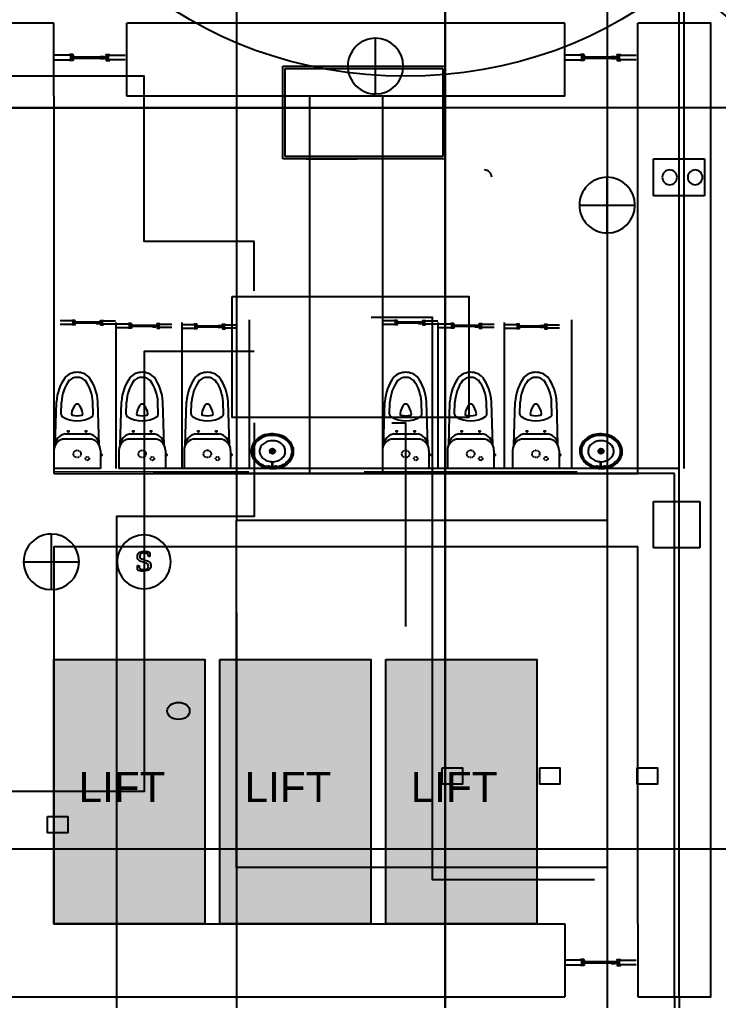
# Model space of a CAD drawing. Header units: millimetres. Extents: x 154 to 2591, y 114 to 4220.
# Drawn here: x 376.7 to 520.3, y 365.3 to 566.8 of the extents above; entities that cross this region are included whole.
import ezdxf

# ---------------------------------------------------------------- set-up
doc = ezdxf.new("R2010")
doc.units = ezdxf.units.MM
doc.header["$MEASUREMENT"] = 0
doc.linetypes.add('HIDDEN', pattern=[0.375, 0.25, -0.125])
for name, color, linetype in [('electrical', 120, 'Continuous'), ('external wall', 1, 'Continuous'), ('furnishimng', 3, 'Continuous'), ('glass', 3, 'Continuous'), ('lift', 118, 'Continuous'), ('plumbing', 203, 'Continuous')]:
    doc.layers.add(name, color=color, linetype=linetype)
doc.layers.add('network', color=7, linetype='Continuous', true_color=0x3a6fa0)
doc.styles.add('PDF DejaVuSerif', font='arial.ttf')

# ---------------------------------------------------------------- blocks, each defined once
blk = doc.blocks.new('Faucet - Bathroom top')
for p, q in [((-4.107, 0.125), (-4.375, 0.125)), ((-3.75, 0.4788), (-3.75, 0.75)), ((-3.5, 0.482), (-3.5, 0.75)), ((-3.1461, 0.125), (-2.875, 0.125)), ((3.143, 0.125), (2.875, 0.125)), ((3.5, 0.4788), (3.5, 0.75)), ((3.75, 0.482), (3.75, 0.75)), ((4.1039, 0.125), (4.375, 0.125)), ((-4.1039, -0.125), (-4.375, -0.125)), ((-3.75, -0.4821), (-3.75, -0.75)), ((-3.5, -0.4789), (-3.5, -0.75)), ((-3.143, -0.125), (-2.875, -0.125)), ((-0.5, -0.8639), (-0.5, -4.5)), ((0.5, -4.5), (0.5, -0.8631)), ((3.1461, -0.125), (2.875, -0.125)), ((3.5, -0.4821), (3.5, -0.75)), ((3.75, -0.4789), (3.75, -0.75)), ((4.107, -0.125), (4.375, -0.125))]:
    blk.add_line(p, q)
for centre, radius in [((-3.625, 0), 1.375), ((-4.625, 0), 0.2795), ((-3.625, 0), 0.5), ((-3.625, 1), 0.2795), ((-2.625, 0), 0.2795), ((0, 0), 0.5), ((3.625, 0), 1.375), ((2.625, 0), 0.2795), ((3.625, 0), 0.5), ((3.625, 1), 0.2795), ((4.625, 0), 0.2795), ((-3.625, -1), 0.2795), ((3.625, -1), 0.2795)]:
    blk.add_circle(centre, radius)
for centre, radius, start, end in [((-3.625, 0), 1, 105.2407, 164.2093), ((-3.625, 0), 1, 16.44125, 74.07887), ((0, 0), 1.5, 289.6514, 250.3603), ((0, 0), 1, 300.3431, 239.7554), ((3.625, 0), 1, 106.12, 164.0884), ((3.625, 0), 1, 16.23422, 73.90469), ((-3.625, 0), 1, 196.2342, 253.9047), ((-3.625, 0), 1, 286.12, 344.0884), ((0, -4.5), 0.5, 180, 0), ((3.625, 0), 1, 196.4413, 254.0789), ((3.625, 0), 1, 285.2407, 344.2093)]:
    blk.add_arc(centre, radius, start, end)
blk = doc.blocks.new('Sink - Oval top')
for p, q in [((-1, 0), (1, 0)), ((0, 1), (0, -1))]:
    blk.add_line(p, q)
at = {"linetype": 'Continuous'}
for points in [[(-12.23, 0.39, 0.117634), (-11.46, -3.36, 0.104469), (-8.88, -6.8, 0.090016), (-5.08, -9.07, 0.08192), (-0.32, -10.02, 0.08192), (4.49, -9.38, 0.090016), (8.42, -7.36, 0.104469), (11.22, -4.09, 0.117634), (12.23, -0.39, 0.117634), (11.46, 3.36, 0.104469), (8.88, 6.8, 0.090016), (5.08, 9.07, 0.08192), (0.32, 10.02, 0.08192), (-4.49, 9.38, 0.090016), (-8.42, 7.36, 0.104469), (-11.22, 4.09, 0.117634)], [(-11.29, 0.16, 0.118622), (-10.52, -3.25, 0.104678), (-8.07, -6.36, 0.089562), (-4.54, -8.37, 0.081185), (-0.13, -9.15, 0.081185), (4.3, -8.49, 0.089562), (7.89, -6.58, 0.104678), (10.42, -3.55, 0.118622), (11.29, -0.16, 0.118622), (10.52, 3.25, 0.104678), (8.07, 6.36, 0.089562), (4.54, 8.37, 0.081185), (0.13, 9.15, 0.081185), (-4.3, 8.49, 0.089562), (-7.89, 6.58, 0.104678), (-10.42, 3.55, 0.118622)], [(-7.42, 0.08, 0.118283), (-6.91, -2.17, 0.104607), (-5.29, -4.21, 0.089718), (-2.97, -5.53, 0.081436), (-0.07, -6.04, 0.081436), (2.84, -5.59, 0.089718), (5.2, -4.33, 0.104607), (6.86, -2.32, 0.118283), (7.42, -0.08, 0.118283), (6.91, 2.17, 0.104607), (5.29, 4.21, 0.089718), (2.97, 5.53, 0.081436), (0.07, 6.04, 0.081436), (-2.84, 5.59, 0.089718), (-5.2, 4.33, 0.104607), (-6.86, 2.32, 0.118283)]]:
    blk.add_lwpolyline(points, format="xyb", close=True, dxfattribs=at)
for radius in [1.5, 1]:
    blk.add_circle((0, 0), radius)

msp = doc.modelspace()

# ---------------------------------------------------------------- linework, layer by layer
for p, q in [((383.98, 479.39), (384.24, 488.28)), ((385.2, 485.72), (385.27, 488.25)), ((391.81, 485.72), (391.74, 488.25)), ((393.03, 479.39), (392.78, 488.28)), ((397.34, 479.39), (397.6, 488.28)), ((398.56, 485.72), (398.63, 488.25)), ((405.17, 485.72), (405.1, 488.25)), ((406.39, 479.39), (406.13, 488.28)), ((410.73, 479.39), (410.99, 488.28)), ((411.95, 485.72), (412.02, 488.25)), ((418.56, 485.72), (418.49, 488.25)), ((419.78, 479.39), (419.53, 488.28)), ((451.48, 479.39), (451.74, 488.28)), ((452.7, 485.72), (452.77, 488.25)), ((459.31, 485.72), (459.24, 488.25)), ((460.53, 479.39), (460.28, 488.28)), ((464.84, 479.39), (465.1, 488.28)), ((466.06, 485.72), (466.13, 488.25)), ((472.67, 485.72), (472.6, 488.25)), ((473.89, 479.39), (473.63, 488.28)), ((478.23, 479.39), (478.49, 488.28)), ((479.45, 485.72), (479.52, 488.25)), ((486.06, 485.72), (485.99, 488.25)), ((487.28, 479.39), (487.03, 488.28)), ((390.96, 481.68), (386.05, 481.68)), ((404.32, 481.68), (399.41, 481.68)), ((417.71, 481.68), (412.8, 481.68)), ((458.46, 481.68), (453.55, 481.68)), ((471.82, 481.68), (466.91, 481.68)), ((485.21, 481.68), (480.3, 481.68)), ((390.96, 480.65), (386.05, 480.65)), ((404.32, 480.65), (399.41, 480.65)), ((417.71, 480.65), (412.8, 480.65)), ((458.46, 480.65), (453.55, 480.65)), ((471.82, 480.65), (466.91, 480.65)), ((485.21, 480.65), (480.3, 480.65)), ((383.72, 478.32), (383.72, 474.57)), ((393.29, 478.32), (393.29, 474.57)), ((393.29, 477.65), (393.42, 477.65)), ((393.42, 477.65), (393.42, 477.13)), ((393.42, 477.52), (393.55, 477.52)), ((393.55, 477.52), (393.55, 477.26)), ((397.08, 478.32), (397.08, 474.57)), ((406.65, 478.32), (406.65, 474.57)), ((406.65, 477.65), (406.78, 477.65)), ((406.78, 477.65), (406.78, 477.13)), ((406.78, 477.52), (406.91, 477.52)), ((406.91, 477.52), (406.91, 477.26)), ((410.47, 478.32), (410.47, 474.57)), ((420.04, 478.32), (420.04, 474.57)), ((420.04, 477.65), (420.17, 477.65)), ((420.17, 477.65), (420.17, 477.13)), ((420.17, 477.52), (420.3, 477.52)), ((420.3, 477.52), (420.3, 477.26)), ((451.22, 478.32), (451.22, 474.57)), ((460.79, 478.32), (460.79, 474.57)), ((460.79, 477.65), (460.92, 477.65)), ((460.92, 477.65), (460.92, 477.13)), ((460.92, 477.52), (461.05, 477.52)), ((461.05, 477.52), (461.05, 477.26)), ((464.58, 478.32), (464.58, 474.57)), ((474.15, 478.32), (474.15, 474.57)), ((474.15, 477.65), (474.28, 477.65)), ((474.28, 477.65), (474.28, 477.13)), ((474.28, 477.52), (474.41, 477.52)), ((474.41, 477.52), (474.41, 477.26)), ((477.97, 478.32), (477.97, 474.57)), ((487.54, 478.32), (487.54, 474.57)), ((487.54, 477.65), (487.67, 477.65)), ((487.67, 477.65), (487.67, 477.13)), ((487.67, 477.52), (487.8, 477.52)), ((487.8, 477.52), (487.8, 477.26)), ((393.29, 477.13), (393.42, 477.13)), ((393.42, 477.26), (393.55, 477.26)), ((406.65, 477.13), (406.78, 477.13)), ((406.78, 477.26), (406.91, 477.26)), ((420.04, 477.13), (420.17, 477.13)), ((420.17, 477.26), (420.3, 477.26)), ((460.79, 477.13), (460.92, 477.13)), ((460.92, 477.26), (461.05, 477.26)), ((474.15, 477.13), (474.28, 477.13)), ((474.28, 477.26), (474.41, 477.26)), ((487.54, 477.13), (487.67, 477.13)), ((487.67, 477.26), (487.8, 477.26)), ((393.29, 474.57), (383.72, 474.57)), ((406.65, 474.57), (397.08, 474.57)), ((420.04, 474.57), (410.47, 474.57)), ((460.79, 474.57), (451.22, 474.57)), ((474.15, 474.57), (464.58, 474.57)), ((487.54, 474.57), (477.97, 474.57))]:
    msp.add_line(p, q)
at = {"color": 0}
for points in [[(383.72, 558.57), (387.18, 558.57), (387.18, 559.47), (383.72, 559.47)], [(398.39, 558.57), (394.93, 558.57), (394.93, 559.47), (398.39, 559.47)], [(488.72, 558.57), (492.18, 558.57), (492.18, 559.47), (488.72, 559.47)], [(503.39, 558.57), (499.93, 558.57), (499.93, 559.47), (503.39, 559.47)], [(385, 504.22), (387.68, 504.22), (387.68, 504.92), (385, 504.92)], [(396.37, 504.22), (393.69, 504.22), (393.69, 504.92), (396.37, 504.92)], [(396.6, 503.54), (399.28, 503.54), (399.28, 504.24), (396.6, 504.24)], [(407.97, 503.54), (405.29, 503.54), (405.29, 504.24), (407.97, 504.24)], [(410.06, 503.43), (412.74, 503.43), (412.74, 504.12), (410.06, 504.12)], [(421.42, 503.43), (418.74, 503.43), (418.74, 504.12), (421.42, 504.12)], [(451.22, 504.22), (453.9, 504.22), (453.9, 504.92), (451.22, 504.92)], [(462.59, 504.22), (459.91, 504.22), (459.91, 504.92), (462.59, 504.92)], [(462.82, 503.54), (465.5, 503.54), (465.5, 504.24), (462.82, 504.24)], [(474.19, 503.54), (471.51, 503.54), (471.51, 504.24), (474.19, 504.24)], [(476.28, 503.43), (478.95, 503.43), (478.95, 504.12), (476.28, 504.12)], [(487.64, 503.43), (484.96, 503.43), (484.96, 504.12), (487.64, 504.12)], [(488.72, 372.67), (492.18, 372.67), (492.18, 373.57), (488.72, 373.57)], [(503.39, 372.67), (499.93, 372.67), (499.93, 373.57), (503.39, 373.57)]]:
    msp.add_lwpolyline(points, dxfattribs=at)
for points in [[(386.92, 559.62), (386.92, 559.47), (387.67, 559.47), (387.67, 559.58), (387.63, 559.62)], [(386.92, 558.42), (386.92, 558.57), (387.67, 558.57), (387.67, 558.46), (387.63, 558.42)], [(387.22, 558.59), (387.37, 558.59), (387.37, 559.45), (387.22, 559.45)], [(387.67, 558.57), (387.37, 558.57), (387.37, 559.47), (387.67, 559.47), (387.67, 559.47), (387.67, 559.47), (387.67, 558.57)], [(387.69, 559.19), (394.42, 559.19), (394.42, 558.85), (387.69, 558.85)], [(395.19, 559.62), (395.19, 559.47), (394.45, 559.47), (394.45, 559.58), (394.48, 559.62)], [(394.45, 558.57), (394.75, 558.57), (394.75, 559.47), (394.45, 559.47), (394.45, 559.47), (394.45, 559.47), (394.45, 558.57)], [(395.19, 558.42), (395.19, 558.57), (394.45, 558.57), (394.45, 558.46), (394.48, 558.42)], [(394.9, 558.59), (394.75, 558.59), (394.75, 559.45), (394.9, 559.45)], [(491.92, 559.62), (491.92, 559.47), (492.67, 559.47), (492.67, 559.58), (492.63, 559.62)], [(491.92, 558.42), (491.92, 558.57), (492.67, 558.57), (492.67, 558.46), (492.63, 558.42)], [(492.22, 558.59), (492.37, 558.59), (492.37, 559.45), (492.22, 559.45)], [(492.67, 558.57), (492.37, 558.57), (492.37, 559.47), (492.67, 559.47), (492.67, 559.47), (492.67, 559.47), (492.67, 558.57)], [(492.69, 559.19), (499.42, 559.19), (499.42, 558.85), (492.69, 558.85)], [(500.19, 559.62), (500.19, 559.47), (499.45, 559.47), (499.45, 559.58), (499.48, 559.62)], [(499.45, 558.57), (499.75, 558.57), (499.75, 559.47), (499.45, 559.47), (499.45, 559.47), (499.45, 559.47), (499.45, 558.57)], [(500.19, 558.42), (500.19, 558.57), (499.45, 558.57), (499.45, 558.46), (499.48, 558.42)], [(499.9, 558.59), (499.75, 558.59), (499.75, 559.45), (499.9, 559.45)], [(387.48, 505.03), (387.48, 504.92), (388.06, 504.92), (388.06, 505), (388.03, 505.03)], [(387.48, 504.11), (387.48, 504.22), (388.06, 504.22), (388.06, 504.13), (388.03, 504.11)], [(387.71, 504.24), (387.83, 504.24), (387.83, 504.9), (387.71, 504.9)], [(388.06, 504.22), (387.83, 504.22), (387.83, 504.92), (388.06, 504.92), (388.06, 504.92), (388.06, 504.92), (388.06, 504.22)], [(388.08, 504.7), (393.3, 504.7), (393.3, 504.44), (388.08, 504.44)], [(393.89, 505.03), (393.89, 504.92), (393.31, 504.92), (393.31, 505), (393.34, 505.03)], [(393.31, 504.22), (393.55, 504.22), (393.55, 504.92), (393.31, 504.92), (393.31, 504.92), (393.31, 504.92), (393.31, 504.22)], [(393.89, 504.11), (393.89, 504.22), (393.31, 504.22), (393.31, 504.13), (393.34, 504.11)], [(393.66, 504.24), (393.55, 504.24), (393.55, 504.9), (393.66, 504.9)], [(399.08, 504.35), (399.08, 504.24), (399.66, 504.24), (399.66, 504.32), (399.63, 504.35)], [(399.31, 503.56), (399.43, 503.56), (399.43, 504.22), (399.31, 504.22)], [(399.66, 503.54), (399.43, 503.54), (399.43, 504.24), (399.66, 504.24), (399.66, 504.24), (399.66, 504.24), (399.66, 503.54)], [(399.68, 504.02), (404.9, 504.02), (404.9, 503.76), (399.68, 503.76)], [(405.49, 504.35), (405.49, 504.24), (404.91, 504.24), (404.91, 504.32), (404.94, 504.35)], [(404.91, 503.54), (405.15, 503.54), (405.15, 504.24), (404.91, 504.24), (404.91, 504.24), (404.91, 504.24), (404.91, 503.54)], [(405.26, 503.56), (405.15, 503.56), (405.15, 504.22), (405.26, 504.22)], [(412.53, 504.24), (412.53, 504.12), (413.11, 504.12), (413.11, 504.21), (413.08, 504.24)], [(412.76, 503.44), (412.88, 503.44), (412.88, 504.11), (412.76, 504.11)], [(413.11, 503.43), (412.88, 503.43), (412.88, 504.12), (413.11, 504.12), (413.11, 504.12), (413.11, 504.12), (413.11, 503.43)], [(413.13, 503.9), (418.35, 503.9), (418.35, 503.64), (413.13, 503.64)], [(418.95, 504.24), (418.95, 504.12), (418.37, 504.12), (418.37, 504.21), (418.4, 504.24)], [(418.37, 503.43), (418.6, 503.43), (418.6, 504.12), (418.37, 504.12), (418.37, 504.12), (418.37, 504.12), (418.37, 503.43)], [(418.71, 503.44), (418.6, 503.44), (418.6, 504.11), (418.71, 504.11)], [(453.7, 505.03), (453.7, 504.92), (454.28, 504.92), (454.28, 505), (454.25, 505.03)], [(453.7, 504.11), (453.7, 504.22), (454.28, 504.22), (454.28, 504.13), (454.25, 504.11)], [(453.93, 504.24), (454.05, 504.24), (454.05, 504.9), (453.93, 504.9)], [(454.28, 504.22), (454.05, 504.22), (454.05, 504.92), (454.28, 504.92), (454.28, 504.92), (454.28, 504.92), (454.28, 504.22)], [(454.3, 504.7), (459.51, 504.7), (459.51, 504.44), (454.3, 504.44)], [(460.11, 505.03), (460.11, 504.92), (459.53, 504.92), (459.53, 505), (459.56, 505.03)], [(459.53, 504.22), (459.76, 504.22), (459.76, 504.92), (459.53, 504.92), (459.53, 504.92), (459.53, 504.92), (459.53, 504.22)], [(460.11, 504.11), (460.11, 504.22), (459.53, 504.22), (459.53, 504.13), (459.56, 504.11)], [(459.88, 504.24), (459.76, 504.24), (459.76, 504.9), (459.88, 504.9)], [(465.3, 504.35), (465.3, 504.24), (465.88, 504.24), (465.88, 504.32), (465.85, 504.35)], [(465.53, 503.56), (465.65, 503.56), (465.65, 504.22), (465.53, 504.22)], [(465.88, 503.54), (465.65, 503.54), (465.65, 504.24), (465.88, 504.24), (465.88, 504.24), (465.88, 504.24), (465.88, 503.54)], [(465.9, 504.02), (471.12, 504.02), (471.12, 503.76), (465.9, 503.76)], [(471.71, 504.35), (471.71, 504.24), (471.13, 504.24), (471.13, 504.32), (471.16, 504.35)], [(471.13, 503.54), (471.36, 503.54), (471.36, 504.24), (471.13, 504.24), (471.13, 504.24), (471.13, 504.24), (471.13, 503.54)], [(471.48, 503.56), (471.36, 503.56), (471.36, 504.22), (471.48, 504.22)], [(478.75, 504.24), (478.75, 504.12), (479.33, 504.12), (479.33, 504.21), (479.3, 504.24)], [(478.98, 503.44), (479.1, 503.44), (479.1, 504.11), (478.98, 504.11)], [(479.33, 503.43), (479.1, 503.43), (479.1, 504.12), (479.33, 504.12), (479.33, 504.12), (479.33, 504.12), (479.33, 503.43)], [(479.35, 503.9), (484.57, 503.9), (484.57, 503.64), (479.35, 503.64)], [(485.17, 504.24), (485.17, 504.12), (484.59, 504.12), (484.59, 504.21), (484.61, 504.24)], [(484.59, 503.43), (484.82, 503.43), (484.82, 504.12), (484.59, 504.12), (484.59, 504.12), (484.59, 504.12), (484.59, 503.43)], [(484.93, 503.44), (484.82, 503.44), (484.82, 504.11), (484.93, 504.11)], [(399.08, 503.43), (399.08, 503.54), (399.66, 503.54), (399.66, 503.45), (399.63, 503.43)], [(405.49, 503.43), (405.49, 503.54), (404.91, 503.54), (404.91, 503.45), (404.94, 503.43)], [(412.53, 503.31), (412.53, 503.43), (413.11, 503.43), (413.11, 503.34), (413.08, 503.31)], [(418.95, 503.31), (418.95, 503.43), (418.37, 503.43), (418.37, 503.34), (418.4, 503.31)], [(465.3, 503.43), (465.3, 503.54), (465.88, 503.54), (465.88, 503.45), (465.85, 503.43)], [(471.71, 503.43), (471.71, 503.54), (471.13, 503.54), (471.13, 503.45), (471.16, 503.43)], [(478.75, 503.31), (478.75, 503.43), (479.33, 503.43), (479.33, 503.34), (479.3, 503.31)], [(485.17, 503.31), (485.17, 503.43), (484.59, 503.43), (484.59, 503.34), (484.61, 503.31)], [(491.92, 373.72), (491.92, 373.57), (492.67, 373.57), (492.67, 373.68), (492.63, 373.72)], [(492.22, 372.69), (492.37, 372.69), (492.37, 373.55), (492.22, 373.55)], [(492.67, 372.67), (492.37, 372.67), (492.37, 373.57), (492.67, 373.57), (492.67, 373.57), (492.67, 373.57), (492.67, 372.67)], [(492.69, 373.29), (499.42, 373.29), (499.42, 372.95), (492.69, 372.95)], [(500.19, 373.72), (500.19, 373.57), (499.45, 373.57), (499.45, 373.68), (499.48, 373.72)], [(499.45, 372.67), (499.75, 372.67), (499.75, 373.57), (499.45, 373.57), (499.45, 373.57), (499.45, 373.57), (499.45, 372.67)], [(499.9, 372.69), (499.75, 372.69), (499.75, 373.55), (499.9, 373.55)], [(491.92, 372.52), (491.92, 372.67), (492.67, 372.67), (492.67, 372.56), (492.63, 372.52)], [(500.19, 372.52), (500.19, 372.67), (499.45, 372.67), (499.45, 372.56), (499.48, 372.52)]]:
    msp.add_lwpolyline(points, close=True, dxfattribs=at)
for points in [[(393.29, 559.19), (393.29, 559.21, -0.414214), (393.32, 559.23, 0), (393.69, 559.23, 0), (394.06, 559.23, -0.414214), (394.09, 559.21), (394.09, 559.19)], [(393.29, 558.85), (393.29, 558.83, 0.414214), (393.32, 558.8, 0), (393.69, 558.8, 0), (394.06, 558.8, 0.414214), (394.09, 558.83), (394.09, 558.85)], [(498.29, 559.19), (498.29, 559.21, -0.414214), (498.32, 559.23, 0), (498.69, 559.23, 0), (499.06, 559.23, -0.414214), (499.09, 559.21), (499.09, 559.19)], [(498.29, 558.85), (498.29, 558.83, 0.414214), (498.32, 558.8, 0), (498.69, 558.8, 0), (499.06, 558.8, 0.414214), (499.09, 558.83), (499.09, 558.85)], [(392.42, 504.7), (392.42, 504.72, -0.414214), (392.44, 504.73, 0), (392.73, 504.73, 0), (393.02, 504.73, -0.414214), (393.04, 504.72), (393.04, 504.7)], [(392.42, 504.44), (392.42, 504.42, 0.414214), (392.44, 504.4, 0), (392.73, 504.4, 0), (393.02, 504.4, 0.414214), (393.04, 504.42), (393.04, 504.44)], [(404.02, 504.02), (404.02, 504.04, -0.414214), (404.04, 504.06, 0), (404.33, 504.06, 0), (404.62, 504.06, -0.414214), (404.64, 504.04), (404.64, 504.02)], [(404.02, 503.76), (404.02, 503.74, 0.414214), (404.04, 503.72, 0), (404.33, 503.72, 0), (404.62, 503.72, 0.414214), (404.64, 503.74), (404.64, 503.76)], [(417.47, 503.9), (417.47, 503.92, -0.414214), (417.49, 503.94, 0), (417.78, 503.94, 0), (418.07, 503.94, -0.414214), (418.09, 503.92), (418.09, 503.9)], [(458.64, 504.7), (458.64, 504.72, -0.414214), (458.66, 504.73, 0), (458.95, 504.73, 0), (459.24, 504.73, -0.414214), (459.25, 504.72), (459.25, 504.7)], [(458.64, 504.44), (458.64, 504.42, 0.414214), (458.66, 504.4, 0), (458.95, 504.4, 0), (459.24, 504.4, 0.414214), (459.25, 504.42), (459.25, 504.44)], [(470.24, 504.02), (470.24, 504.04, -0.414214), (470.26, 504.06, 0), (470.55, 504.06, 0), (470.84, 504.06, -0.414214), (470.85, 504.04), (470.85, 504.02)], [(470.24, 503.76), (470.24, 503.74, 0.414214), (470.26, 503.72, 0), (470.55, 503.72, 0), (470.84, 503.72, 0.414214), (470.85, 503.74), (470.85, 503.76)], [(483.69, 503.9), (483.69, 503.92, -0.414214), (483.71, 503.94, 0), (484, 503.94, 0), (484.29, 503.94, -0.414214), (484.31, 503.92), (484.31, 503.9)], [(417.47, 503.64), (417.47, 503.63, 0.414214), (417.49, 503.61, 0), (417.78, 503.61, 0), (418.07, 503.61, 0.414214), (418.09, 503.63), (418.09, 503.64)], [(483.69, 503.64), (483.69, 503.63, 0.414214), (483.71, 503.61, 0), (484, 503.61, 0), (484.29, 503.61, 0.414214), (484.31, 503.63), (484.31, 503.64)], [(498.29, 373.29), (498.29, 373.31, -0.414214), (498.32, 373.33, 0), (498.69, 373.33, 0), (499.06, 373.33, -0.414214), (499.09, 373.31), (499.09, 373.29)], [(498.29, 372.95), (498.29, 372.93, 0.414214), (498.32, 372.91, 0), (498.69, 372.91, 0), (499.06, 372.91, 0.414214), (499.09, 372.93), (499.09, 372.95)]]:
    msp.add_lwpolyline(points, format="xyb", dxfattribs=at)
at = {"const_width": 0.259}
for points in [[(397.04, 473.92), (383.72, 473.92)], [(410.4, 473.92), (393.28, 473.92)], [(423.79, 473.92), (406.67, 473.92)], [(464.54, 473.92), (447.42, 473.92)], [(477.9, 473.92), (460.78, 473.92)], [(491.29, 473.92), (474.17, 473.92)]]:
    msp.add_lwpolyline(points, dxfattribs=at)
for centre in [(386.67, 482.2), (390.34, 482.2), (400.03, 482.2), (403.7, 482.2), (413.42, 482.2), (417.09, 482.2), (454.17, 482.2), (457.84, 482.2), (467.53, 482.2), (471.2, 482.2), (480.92, 482.2), (484.59, 482.2)]:
    msp.add_circle(centre, 0.141)
at = {"linetype": 'HIDDEN'}
for centre, radius in [((388.51, 477.59), 0.77), ((401.86, 477.59), 0.77), ((415.26, 477.59), 0.77), ((456.01, 477.59), 0.77), ((469.36, 477.59), 0.77), ((482.76, 477.59), 0.77), ((390.58, 476.63), 0.385), ((403.93, 476.63), 0.385), ((417.33, 476.63), 0.385), ((458.08, 476.63), 0.385), ((471.43, 476.63), 0.385), ((484.83, 476.63), 0.385)]:
    msp.add_circle(centre, radius, dxfattribs=at)
for centre, radius, start, end in [((388.51, 490.92), 3.44, 44.3327, 135.6673), ((401.86, 490.92), 3.44, 44.3327, 135.6673), ((415.26, 490.92), 3.44, 44.3327, 135.6673), ((456.01, 490.92), 3.44, 44.3327, 135.6673), ((469.36, 490.92), 3.44, 44.3327, 135.6673), ((482.76, 490.92), 3.44, 44.3327, 135.6673), ((393.74, 487.72), 9.51, 143.8923, 176.614), ((393.74, 487.72), 8.48, 143.8923, 176.614), ((388.51, 490.92), 2.4, 44.3327, 135.6673), ((383.28, 487.72), 8.48, 3.386, 36.1077), ((383.28, 487.72), 9.51, 3.386, 36.1077), ((407.09, 487.72), 9.51, 143.8923, 176.614), ((407.09, 487.72), 8.48, 143.8923, 176.614), ((401.86, 490.92), 2.4, 44.3327, 135.6673), ((396.64, 487.72), 8.48, 3.386, 36.1077), ((396.64, 487.72), 9.51, 3.386, 36.1077), ((420.49, 487.72), 9.51, 143.8923, 176.614), ((420.49, 487.72), 8.48, 143.8923, 176.614), ((415.26, 490.92), 2.4, 44.3327, 135.6673), ((410.03, 487.72), 8.48, 3.386, 36.1077), ((410.03, 487.72), 9.51, 3.386, 36.1077), ((461.24, 487.72), 9.51, 143.8923, 176.614), ((461.24, 487.72), 8.48, 143.8923, 176.614), ((456.01, 490.92), 2.4, 44.3327, 135.6673), ((450.78, 487.72), 8.48, 3.386, 36.1077), ((450.78, 487.72), 9.51, 3.386, 36.1077), ((474.59, 487.72), 9.51, 143.8923, 176.614), ((474.59, 487.72), 8.48, 143.8923, 176.614), ((469.36, 490.92), 2.4, 44.3327, 135.6673), ((464.14, 487.72), 8.48, 3.386, 36.1077), ((464.14, 487.72), 9.51, 3.386, 36.1077), ((487.99, 487.72), 9.51, 143.8923, 176.614), ((487.99, 487.72), 8.48, 143.8923, 176.614), ((482.76, 490.92), 2.4, 44.3327, 135.6673), ((477.53, 487.72), 8.48, 3.386, 36.1077), ((477.53, 487.72), 9.51, 3.386, 36.1077), ((390.66, 485.44), 3.34, 137.0107, 173.5884), ((388.51, 487.44), 0.396, 43.6246, 136.3754), ((386.35, 485.44), 3.34, 6.4116, 42.9893), ((404.02, 485.44), 3.34, 137.0107, 173.5884), ((401.86, 487.44), 0.396, 43.6246, 136.3754), ((399.71, 485.44), 3.34, 6.4116, 42.9893), ((417.41, 485.44), 3.34, 137.0107, 173.5884), ((415.26, 487.44), 0.396, 43.6246, 136.3754), ((413.1, 485.44), 3.34, 6.4116, 42.9893), ((458.16, 485.44), 3.34, 137.0107, 173.5884), ((456.01, 487.44), 0.396, 43.6246, 136.3754), ((453.85, 485.44), 3.34, 6.4116, 42.9893), ((471.52, 485.44), 3.34, 137.0107, 173.5884), ((469.36, 487.44), 0.396, 43.6246, 136.3754), ((467.21, 485.44), 3.34, 6.4116, 42.9893), ((484.91, 485.44), 3.34, 137.0107, 173.5884), ((482.76, 487.44), 0.396, 43.6246, 136.3754), ((480.6, 485.44), 3.34, 6.4116, 42.9893), ((385.72, 485.71), 0.517, 178.3338, 238.3192), ((387.6, 485.78), 0.259, 173.5884, 258.4968), ((389.41, 485.78), 0.259, 281.5032, 6.4116), ((391.3, 485.71), 0.517, 301.6808, 1.6662), ((399.07, 485.71), 0.517, 178.3338, 238.3192), ((400.96, 485.78), 0.259, 173.5884, 258.4968), ((402.77, 485.78), 0.259, 281.5032, 6.4116), ((404.65, 485.71), 0.517, 301.6808, 1.6662), ((412.47, 485.71), 0.517, 178.3338, 238.3192), ((414.35, 485.78), 0.259, 173.5884, 258.4968), ((416.16, 485.78), 0.259, 281.5032, 6.4116), ((418.05, 485.71), 0.517, 301.6808, 1.6662), ((453.22, 485.71), 0.517, 178.3338, 238.3192), ((455.1, 485.78), 0.259, 173.5884, 258.4968), ((456.91, 485.78), 0.259, 281.5032, 6.4116), ((458.8, 485.71), 0.517, 301.6808, 1.6662), ((466.57, 485.71), 0.517, 178.3338, 238.3192), ((468.46, 485.78), 0.259, 173.5884, 258.4968), ((470.27, 485.78), 0.259, 281.5032, 6.4116), ((472.15, 485.71), 0.517, 301.6808, 1.6662), ((479.97, 485.71), 0.517, 178.3338, 238.3192), ((481.85, 485.78), 0.259, 173.5884, 258.4968), ((483.66, 485.78), 0.259, 281.5032, 6.4116), ((485.55, 485.71), 0.517, 301.6808, 1.6662), ((388.51, 490.23), 5.83, 238.3192, 301.6808), ((388.51, 490.23), 4.79, 258.4968, 281.5032), ((401.86, 490.23), 5.83, 238.3192, 301.6808), ((401.86, 490.23), 4.79, 258.4968, 281.5032), ((415.26, 490.23), 5.83, 238.3192, 301.6808), ((415.26, 490.23), 4.79, 258.4968, 281.5032), ((456.01, 490.23), 5.83, 238.3192, 301.6808), ((456.01, 490.23), 4.79, 258.4968, 281.5032), ((469.36, 490.23), 5.83, 238.3192, 301.6808), ((469.36, 490.23), 4.79, 258.4968, 281.5032), ((482.76, 490.23), 5.83, 238.3192, 301.6808), ((482.76, 490.23), 4.79, 258.4968, 281.5032), ((386.39, 479.3), 2.41, 98.0984, 177.8502), ((390.63, 479.3), 2.41, 2.1498, 81.9016), ((399.75, 479.3), 2.41, 98.0984, 177.8502), ((403.98, 479.3), 2.41, 2.1498, 81.9016), ((413.14, 479.3), 2.41, 98.0984, 177.8502), ((417.38, 479.3), 2.41, 2.1498, 81.9016), ((453.89, 479.3), 2.41, 98.0984, 177.8502), ((458.13, 479.3), 2.41, 2.1498, 81.9016), ((467.25, 479.3), 2.41, 98.0984, 177.8502), ((471.48, 479.3), 2.41, 2.1498, 81.9016), ((480.64, 479.3), 2.41, 98.0984, 177.8502), ((484.88, 479.3), 2.41, 2.1498, 81.9016), ((386.05, 478.32), 2.33, 90, 180), ((390.96, 478.32), 2.33, 0, 90), ((399.41, 478.32), 2.33, 90, 180), ((404.32, 478.32), 2.33, 0, 90), ((412.8, 478.32), 2.33, 90, 180), ((417.71, 478.32), 2.33, 0, 90), ((453.55, 478.32), 2.33, 90, 180), ((458.46, 478.32), 2.33, 0, 90), ((466.91, 478.32), 2.33, 90, 180), ((471.82, 478.32), 2.33, 0, 90), ((480.3, 478.32), 2.33, 90, 180), ((485.21, 478.32), 2.33, 0, 90)]:
    msp.add_arc(centre, radius, start, end)
at = {"layer": 'electrical', "color": 252, "lineweight": -3, "true_color": 0x888888}
for p, q in [((421.26, 682.87), (421.26, 463.99)), ((497.4, 682.87), (497.4, 463.99)), ((421.26, 444.95), (421.26, 226.07)), ((497.4, 444.95), (497.4, 226.07))]:
    msp.add_line(p, q, dxfattribs=at)
at = {"layer": 'electrical', "color": 7, "lineweight": -3}
for p, q in [((464.09, 682.87), (464.09, 226.07)), ((464.09, 226.07), (464.09, 682.87))]:
    msp.add_line(p, q, dxfattribs=at)
at = {"layer": 'electrical', "color": 30, "lineweight": -3, "true_color": 0xe67e22}
for p, q in [((464.09, 682.87), (464.09, 226.07)), ((430.78, 538.22), (430.78, 557.25)), ((464.09, 548.69), (464.09, 557.25)), ((464.09, 557.25), (464.09, 548.69)), ((464.09, 548.69), (464.09, 557.25)), ((464.09, 557.25), (464.09, 538.22)), ((464.09, 548.69), (251.87, 548.69)), ((352.74, 548.69), (464.09, 548.69)), ((583.05, 548.69), (464.09, 548.69)), ((464.09, 538.22), (430.78, 538.22)), ((464.09, 396.42), (464.09, 433.53)), ((464.09, 433.53), (464.09, 396.42)), ((464.09, 396.42), (251.87, 396.42)), ((583.05, 396.42), (464.09, 396.42))]:
    msp.add_line(p, q, dxfattribs=at)
at = {"layer": 'electrical', "color": 42, "lineweight": -3, "true_color": 0xc8922a}
for p, q in [((449.81, 551.54), (449.81, 562.96)), ((444.1, 557.25), (455.52, 557.25)), ((497.4, 522.99), (497.4, 534.41)), ((491.69, 528.7), (503.11, 528.7)), ((383.2, 449.71), (383.2, 461.13)), ((377.49, 455.42), (388.91, 455.42))]:
    msp.add_line(p, q, dxfattribs=at)
at = {"layer": 'electrical', "color": 234, "lineweight": -3, "true_color": 0x880e4f}
for p, q in [((430.78, 557.25), (464.09, 557.25)), ((430.78, 538.22), (430.78, 557.25)), ((431.26, 556.77), (463.61, 556.77)), ((431.26, 538.69), (431.26, 556.77)), ((463.61, 556.77), (463.61, 538.69)), ((464.09, 557.25), (464.09, 538.22)), ((464.09, 538.22), (430.78, 538.22)), ((463.61, 538.69), (431.26, 538.69))]:
    msp.add_line(p, q, dxfattribs=at)
at = {"layer": 'electrical', "color": 24, "lineweight": -3, "true_color": 0xb03020}
for p, q in [((435.54, 538.22), (446.01, 538.22)), ((506.91, 538.22), (517.38, 538.22)), ((506.91, 530.6), (506.91, 538.22)), ((517.38, 538.22), (517.38, 530.6)), ((517.38, 530.6), (506.91, 530.6))]:
    msp.add_line(p, q, dxfattribs=at)
at = {"layer": 'electrical', "color": 116, "lineweight": -3, "true_color": 0x1a6b3a}
for p, q in [((506.91, 467.79), (516.43, 467.79)), ((506.91, 458.28), (506.91, 467.79)), ((516.43, 467.79), (516.43, 458.28)), ((516.43, 458.28), (506.91, 458.28))]:
    msp.add_line(p, q, dxfattribs=at)
at = {"layer": 'electrical', "lineweight": -3}
for p, q in [((421.26, 463.99), (497.4, 463.99)), ((421.26, 392.61), (421.26, 463.99)), ((497.4, 463.99), (497.4, 392.61)), ((402.38, 455.25), (401.87, 455.4)), ((402.21, 455.86), (402.69, 455.72)), ((403.46, 456.49), (403.17, 456.49)), ((403.46, 457.31), (403.46, 456.49)), ((400.91, 453.8), (400.91, 454.67)), ((400.91, 454.67), (401.21, 454.67)), ((497.4, 392.61), (421.26, 392.61))]:
    msp.add_line(p, q, dxfattribs=at)
at = {"layer": 'electrical', "color": 42, "lineweight": -3, "true_color": 0xc8922a}
for centre, start, end in [((449.81, 557.25), 89.9999, 180.0001), ((449.81, 557.25), 0.0001, 89.9999), ((449.81, 557.25), 179.9999, 270.0001), ((449.81, 557.25), 270.0001, 359.9999), ((497.4, 528.7), 89.9999, 180.0001), ((497.4, 528.7), 0.0001, 89.9999), ((497.4, 528.7), 179.9999, 270.0001), ((497.4, 528.7), 270.0001, 359.9999), ((383.2, 455.42), 89.9999, 180.0001), ((383.2, 455.42), 360, 90), ((383.2, 455.42), 180, 270), ((383.2, 455.42), 270.0001, 359.9999)]:
    msp.add_arc(centre, 5.71, start, end, dxfattribs=at)
at = {"layer": 'electrical', "color": 24, "lineweight": -3, "true_color": 0xb03020}
for centre, start, end in [((472.18, 534.41), 359.9998, 90.0002), ((510.25, 534.41), 89.9998, 180.0002), ((510.25, 534.41), 359.9998, 90.0002), ((515.48, 534.41), 89.9998, 180.0002), ((515.48, 534.41), 359.9998, 90.0002), ((510.25, 534.41), 179.9998, 270.0002), ((510.25, 534.41), 269.9998, 0.0002), ((515.48, 534.41), 179.9998, 270.0002), ((515.48, 534.41), 269.9998, 0.0002)]:
    msp.add_arc(centre, 1.52, start, end, dxfattribs=at)
at = {"layer": 'electrical', "lineweight": -3}
for centre, radius, start, end in [((402.23, 455.42), 5.52, 90.0001, 179.9999), ((402.23, 455.42), 5.52, 359.9999, 89.9999), ((402.16, 454.27), 3.27, 79.0837, 89.4572), ((401.63, 451.36), 6.23, 72.8422, 79.318), ((402.23, 455.42), 5.52, 180.0001, 269.9999), ((402.23, 455.42), 5.52, 270, 359.9999), ((402.37, 457.57), 4.04, 248.8214, 258.7099), ((402.24, 456.88), 3.34, 258.6901, 269.8196)]:
    msp.add_arc(centre, radius, start, end, dxfattribs=at)
for points in [[(401.21, 457.27), (401.45, 457.45), (401.77, 457.54), (402.19, 457.54)], [(400.87, 456.5), (400.87, 456.83), (400.98, 457.09), (401.21, 457.27)], [(401.09, 455.82), (400.94, 455.98), (400.87, 456.21), (400.87, 456.5)], [(401.87, 455.4), (401.5, 455.51), (401.24, 455.65), (401.09, 455.82)], [(401.58, 457.09), (401.44, 456.98), (401.37, 456.82), (401.37, 456.61)], [(401.37, 456.61), (401.37, 456.43), (401.42, 456.28), (401.53, 456.18)], [(401.53, 456.18), (401.64, 456.07), (401.86, 455.97), (402.21, 455.86)], [(402.2, 457.26), (401.93, 457.26), (401.72, 457.2), (401.58, 457.09)], [(402.9, 457.08), (402.75, 457.2), (402.52, 457.26), (402.2, 457.26)], [(402.69, 455.72), (403.04, 455.62), (403.29, 455.48), (403.43, 455.32)], [(403.17, 456.49), (403.14, 456.76), (403.05, 456.96), (402.9, 457.08)], [(401.21, 454.67), (401.22, 454.38), (401.3, 454.16), (401.46, 454.02)], [(401.46, 454.02), (401.62, 453.88), (401.87, 453.81), (402.2, 453.81)], [(402.2, 453.81), (402.5, 453.81), (402.74, 453.87), (402.9, 454)], [(403.3, 453.82), (403.06, 453.63), (402.7, 453.54), (402.23, 453.54)], [(402.99, 454.95), (402.9, 455.05), (402.69, 455.15), (402.38, 455.25)], [(402.9, 454), (403.06, 454.12), (403.14, 454.29), (403.14, 454.53)], [(403.14, 454.53), (403.14, 454.71), (403.09, 454.85), (402.99, 454.95)], [(403.66, 454.67), (403.66, 454.29), (403.54, 454.01), (403.3, 453.82)], [(403.43, 455.32), (403.58, 455.16), (403.66, 454.94), (403.66, 454.67)]]:
    msp.add_open_spline(points, degree=3, dxfattribs=at)
at = {"layer": 'external wall'}
for points in [[(383.72, 566.07), (368.72, 566.07), (368.72, 366.07), (488.72, 366.07)], [(383.72, 551.07), (383.72, 566.07)], [(398.72, 551.07), (398.72, 566.07)], [(488.72, 566.07), (398.72, 566.07)], [(488.72, 551.07), (488.72, 566.07)], [(503.72, 551.07), (503.72, 566.07)], [(503.72, 366.07), (518.72, 366.07), (518.72, 566.07), (503.72, 566.07)], [(383.72, 551.07), (383.72, 473.57)], [(488.72, 551.07), (398.72, 551.07)], [(436.22, 551.07), (436.22, 473.57)], [(451.22, 551.07), (451.22, 473.57)], [(503.72, 473.57), (503.72, 551.07)], [(396.49, 474.57), (396.49, 504.57)], [(410.06, 474.57), (410.06, 504.57)], [(423.92, 474.57), (423.92, 505.11)], [(462.71, 474.57), (462.71, 504.57)], [(476.28, 474.57), (476.28, 504.57)], [(490.14, 474.57), (490.14, 505.11)], [(383.72, 473.57), (503.72, 473.57)], [(383.72, 458.57), (383.72, 381.07), (488.72, 381.07)], [(383.72, 458.57), (503.72, 458.57)], [(503.72, 381.07), (503.72, 458.57)], [(488.72, 381.07), (488.72, 366.07)], [(503.72, 381.07), (503.72, 366.07)]]:
    msp.add_lwpolyline(points, dxfattribs=at)
at = {"layer": 'lift'}
msp.add_lwpolyline([(383.72, 458.57), (503.72, 458.57)], dxfattribs=at)
at = {"layer": 'lift', "color": 250, "lineweight": -3, "true_color": 0x333333}
for points in [[(383.72, 435.35), (414.74, 435.35), (414.74, 381.07), (383.72, 381.07)], [(417.84, 435.35), (448.86, 435.35), (448.86, 381.07), (417.84, 381.07)], [(451.96, 435.35), (482.98, 435.35), (482.98, 381.07), (451.96, 381.07)]]:
    msp.add_lwpolyline(points, close=True, dxfattribs=at)
at = {"layer": 'lift', "color": 253, "lineweight": -3, "true_color": 0xb0a898, "transparency": 33554559}
for points in [[(383.72, 435.35), (414.74, 435.35), (383.72, 381.07), (414.74, 381.07)], [(417.84, 435.35), (448.86, 435.35), (417.84, 381.07), (448.86, 381.07)], [(451.96, 435.35), (482.98, 435.35), (451.96, 381.07), (482.98, 381.07)]]:
    msp.add_solid(points, dxfattribs=at)
at = {"layer": 'network', "color": 197, "lineweight": -3, "true_color": 0x5a2d82}
for points in [[(424.87, 511.08), (424.87, 521.25), (402.26, 521.25), (402.26, 555.16), (255.31, 555.16), (255.31, 611.69)], [(448.93, 505.67), (461.44, 505.67), (461.44, 390.18), (494.8, 390.18)], [(424.87, 498.64), (402.26, 498.64), (402.26, 408.21), (294.87, 408.21), (255.31, 408.21)], [(424.87, 483.95), (424.87, 464.73), (396.61, 464.73), (396.61, 170.82), (255.31, 170.82)], [(453.13, 483.95), (455.96, 483.95), (455.96, 442.12)]]:
    msp.add_lwpolyline(points, dxfattribs=at)
msp.add_lwpolyline([(420.35, 509.95), (468.96, 509.95), (468.96, 485.08), (420.35, 485.08)], close=True, dxfattribs=at)
at = {"layer": 'network', "lineweight": -3}
for points in [[(463.53, 413.11), (467.7, 413.11), (467.7, 409.78), (463.53, 409.78)], [(483.54, 413.11), (487.71, 413.11), (487.71, 409.78), (483.54, 409.78)], [(503.55, 413.11), (507.72, 413.11), (507.72, 409.78), (503.55, 409.78)], [(382.44, 403.11), (386.61, 403.11), (386.61, 399.77), (382.44, 399.77)]]:
    msp.add_lwpolyline(points, close=True, dxfattribs=at)
at = {"layer": 'network', "color": 7, "lineweight": -3}
for points in [[(455.96, 555.16), (412.26, 555.16), (376.83, 585.53), (376.83, 622.99)], [(535.09, 622.99), (535.09, 585.53), (499.66, 555.16), (455.96, 555.16)], [(594.44, 543.86), (538.25, 543.86), (492.7, 579.29), (492.7, 622.99)]]:
    msp.add_open_spline(points, degree=3, dxfattribs=at)
at = {"layer": 'network', "color": 24, "lineweight": -3, "true_color": 0xb03020}
for points in [[(407.03, 424.79), (407.03, 425.75), (408.06, 426.54), (409.32, 426.54)], [(409.32, 426.54), (410.59, 426.54), (411.62, 425.75), (411.62, 424.79)], [(409.32, 423.04), (408.06, 423.04), (407.03, 423.82), (407.03, 424.79)], [(411.62, 424.79), (411.62, 423.82), (410.59, 423.04), (409.32, 423.04)]]:
    msp.add_open_spline(points, degree=3, dxfattribs=at)
at = {"layer": 'plumbing'}
for p, q in [((512.22, 474.57), (512.22, 575.07)), ((513.22, 474.57), (513.22, 575.07)), ((443.72, 474.57), (404.12, 474.57)), ((443.72, 473.57), (404.12, 473.57)), ((512.22, 474.57), (443.72, 474.57)), ((511.22, 473.57), (443.72, 473.57)), ((511.22, 366.07), (511.22, 473.57)), ((512.22, 366.07), (512.22, 474.57)), ((511.22, 366.07), (511.22, 356.08)), ((512.22, 366.07), (512.22, 356.08))]:
    msp.add_line(p, q, dxfattribs=at)

# ---------------------------------------------------------------- block references
at = {"layer": 'furnishimng', "xscale": 0.3564559139794993, "yscale": 0.3564559139794993, "zscale": 0.3564559139794993}
for p in [(428.63, 478.14), (496.13, 478.14)]:
    msp.add_blockref('Sink - Oval top', p, dxfattribs=at)
at = {"layer": 'glass', "xscale": 0.2090532469429491, "yscale": 0.2090532469429491, "zscale": 0.2090532469429491, "rotation": 180}
for p in [(428.59, 474.88), (496.09, 474.88)]:
    msp.add_blockref('Faucet - Bathroom top', p, dxfattribs=at)

# ---------------------------------------------------------------- texts
at = {"layer": 'lift', "color": 251, "true_color": 0x555555, "char_height": 6.204, "attachment_point": 4, "style": 'PDF DejaVuSerif'}
for insert in [(388.81, 409.17), (422.93, 409.17), (457.05, 409.17)]:
    msp.add_mtext('LIFT', dxfattribs=dict(at, insert=insert))

doc.saveas('drawing.dxf')
